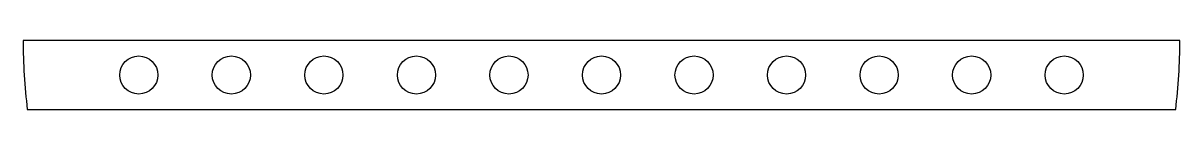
# Model space of a CAD drawing. Header units: millimetres. Extents: x -50 to 50, y -6 to 0.
import ezdxf

# ---------------------------------------------------------------- set-up
doc = ezdxf.new("R2010")
doc.units = ezdxf.units.MM

msp = doc.modelspace()

# ---------------------------------------------------------------- linework, layer by layer
at = {"color": 7, "linetype": 'Continuous', "lineweight": 25}
for p, q in [((50, 0), (-50, 0)), ((-49.64, -6), (49.64, -6))]:
    msp.add_line(p, q, dxfattribs=at)
for centre in [(-40, -3), (-32, -3), (-24, -3), (-16, -3), (-8, -3), (0, -3), (8, -3), (16, -3), (24, -3), (32, -3), (40, -3)]:
    msp.add_circle(centre, 1.65, dxfattribs=at)
for start, end in [(180, 186.8921), (353.1079, 0)]:
    msp.add_arc((0, 0), 50, start, end, dxfattribs=at)

doc.saveas('drawing.dxf')
